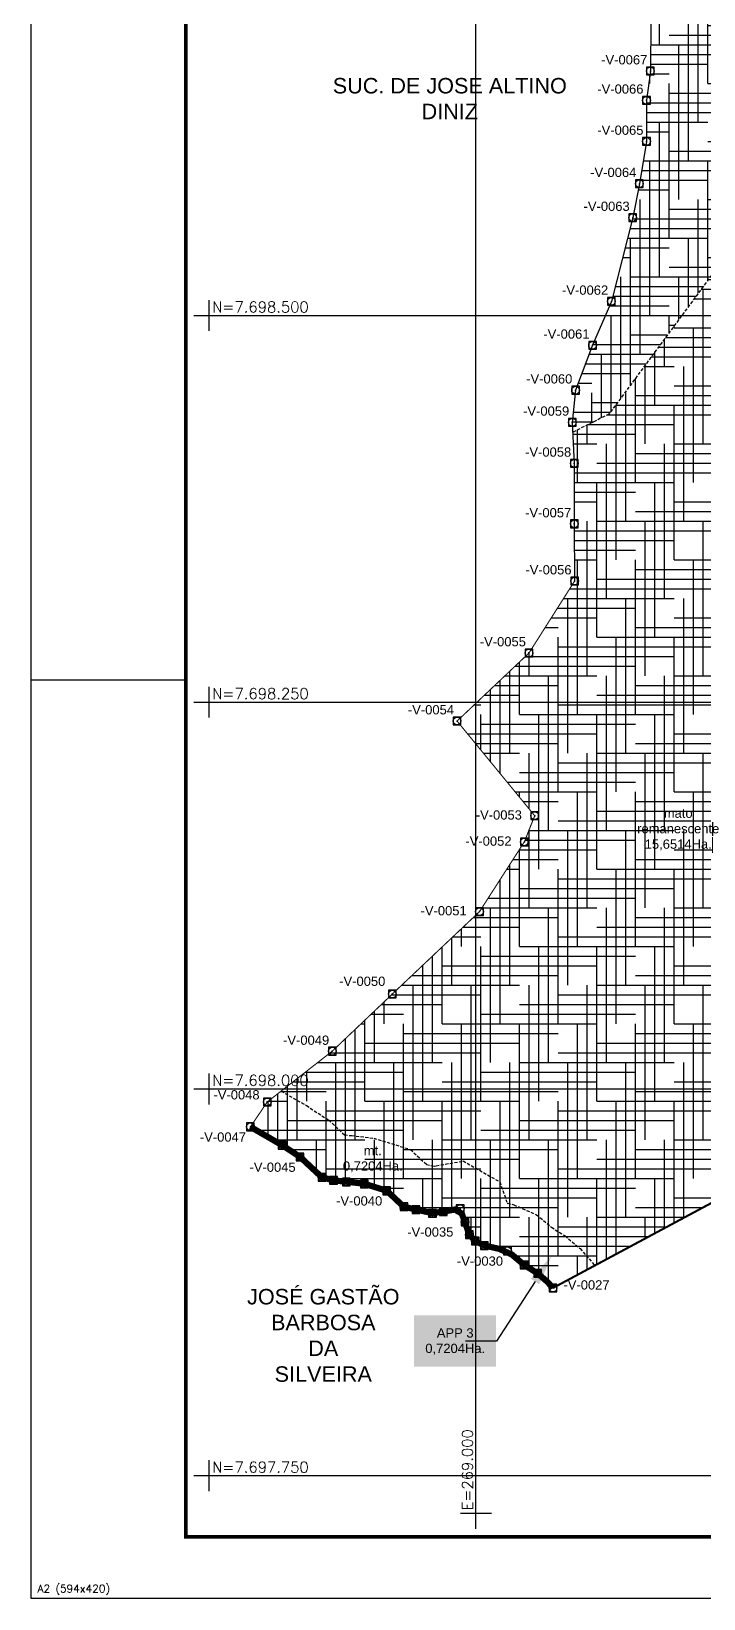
# Model space of a CAD drawing. Extents: x 268713 to 273051, y 7697670 to 7699350.
# Drawn here: x 268713 to 269147, y 7697670 to 7698684 of the extents above; entities that cross this region are included whole.
import ezdxf

# ---------------------------------------------------------------- set-up
doc = ezdxf.new("R2010")
doc.units = 0
doc.header["$LTSCALE"] = 40
doc.header["$MEASUREMENT"] = 0
doc.header["$PDMODE"] = 96
doc.header["$PDSIZE"] = 5
doc.linetypes.add('HIDDEN', pattern=[0.375, 0.25, -0.125])
for name, color, linetype in [('divi', 7, 'Continuous'), ('GRADE', 7, 'Continuous'), ('GRADE-EIXO', 9, 'Continuous'), ('PRENCHIMENTO', 254, 'Continuous'), ('PT_TIPO-V', 7, 'Continuous'), ('TRACKLOGS', 7, 'Continuous')]:
    doc.layers.add(name, color=color, linetype=linetype)
doc.layers.add('pena 02', color=1, linetype='Continuous', lineweight=25)
doc.layers.add('pena 04', color=5, linetype='Continuous', lineweight=50)
doc.styles.add('ARIAL', font='arial.ttf')
doc.styles.add('ROMANS', font='romans.shx')
doc.styles.get("Standard").update_dxf_attribs({"font": 'arial.ttf'})
doc.styles.add('style1', font='arial.ttf')
doc.linetypes.add('CERCA', pattern='A,12.7,-4,["X",Standard,S=2,R=0,X=-2,Y=-1],-4', length=20.7)
doc.linetypes.add('ZIGZAG', pattern='A,0.0001,-0.2,[131,ltypeshp.shx,S=0.2,R=0,X=-0.2,Y=0],-0.4,[131,ltypeshp.shx,S=0.2,R=180,X=0.2,Y=0],-0.2', length=0.8001)
pattern_1 = [(0, (28.0855, 1841.984), (25, 6.25), [100, -50]), (90, (28.0855, 1841.984), (-6.25, -25), [100, -50])]

# ---------------------------------------------------------------- blocks, each defined once
blk = doc.blocks.new('A2')
at = {"color": 9}
blk.add_line((0, 148.5), (25, 148.5), dxfattribs=at)
blk.add_lwpolyline([(0, 0), (0, 420), (594, 420), (594, 0)], close=True, dxfattribs=at)
at = {"color": 7, "const_width": 0.6}
blk.add_lwpolyline([(25, 10), (25, 410), (584, 410), (584, 10)], close=True, dxfattribs=at)
at = {"style": 'ROMANS'}
blk.add_text('A2 (594x420)', height=1.25, dxfattribs=at).set_placement((1, 1))
blk = doc.blocks.new('BL-GRADEI')
at = {"layer": 'GRADE', "color": 8}
for p, q in [((-2.5, 0), (2.5, 0)), ((0, -2.5), (0, 2.5))]:
    blk.add_line(p, q, dxfattribs=at)
at = {"layer": 'GRADE', "color": 8, "style": 'ROMANS'}
blk.add_attdef('E-N', (0.5, 0.5), '', height=1.75, dxfattribs=at)

msp = doc.modelspace()

# ---------------------------------------------------------------- hatches: boundary and pattern name
at = {"layer": 'PRENCHIMENTO', "linetype": 'Continuous', "ltscale": 50}
h = msp.add_hatch(dxfattribs=at)
h.set_pattern_fill('HOUND', color=1, scale=100)
h.paths.add_polyline_path([(269454.9, 7698853.3), (269480.4, 7698900.1), (269538, 7698932.3), (269579.7, 7698952.4), (269626.2, 7698956.1), (269677.8, 7698942.7), (269696.5, 7698949.4), (269653.8, 7699023.5), (269611.1, 7699018.1), (269579.5, 7699025.6), (269553.9, 7699023.4), (269520.5, 7699001.3), (269470.8, 7698971.1), (269411.1, 7698950.1), (269393.4, 7698939.7), (269361.8, 7698899.3), (269329.7, 7698875), (269311.3, 7698867.8), (269258.3, 7698845.1), (269222.9, 7698823.6), (269190.1, 7698803.5), (269145.4, 7698758.6), (269126.7, 7698733.7), (269116.6, 7698707.2), (269113, 7698690.6), (269112.8, 7698658), (269110.3, 7698639.1), (269110.3, 7698612.5), (269105.7, 7698585.2), (269101.4, 7698563.3), (269087.6, 7698509.1), (269075.4, 7698480.7), (269064.4, 7698451.7), (269062.3, 7698430.9), (269062.6, 7698424.5), (269086, 7698436.2), (269152.4, 7698526.1), (269160.4, 7698594.5), (269186.2, 7698690.8), (269222.1, 7698746.8), (269242.5, 7698778.4), (269350.5, 7698808.1), (269416.9, 7698830.6)])
h = msp.add_hatch(dxfattribs=at)
h.set_pattern_fill('HOUND', color=70, scale=100)
h.set_pattern_definition(pattern_1)
h.paths.add_polyline_path([(269318.8, 7698303.6), (269351.3, 7698292.1), (269383.1, 7698297.5), (269403, 7698307.4), (269389.9, 7698336), (269349.1, 7698337.3), (269322.5, 7698346.5), (269287.6, 7698374), (269265.6, 7698398.6), (269280.3, 7698455.6), (269298.8, 7698473.4), (269347.9, 7698458.2), (269342.4, 7698465.8), (269333.7, 7698481.1), (269313.2, 7698492.1), (269294.7, 7698532.3), (269267.1, 7698558), (269251.5, 7698579.3), (269152.4, 7698526.1), (269086, 7698436.2), (269062.6, 7698424.5), (269063.6, 7698404.4), (269063.6, 7698365.3), (269063.8, 7698328.3), (269034.3, 7698281.8), (268987.8, 7698237.8), (269038, 7698176.6), (269031.3, 7698159.7), (269002.3, 7698114.6), (268945.9, 7698061.3), (268907.1, 7698024.4), (268874.1, 7697998.6), (268890.4, 7697989.2), (268904.8, 7697979.8), (268915, 7697970.3), (268919.5, 7697969.8), (268933.9, 7697968.2), (268957.7, 7697960.8), (268968, 7697951.2), (268973, 7697950.1), (268974.3, 7697950.3), (268991.8, 7697953.4), (269015.4, 7697939.9), (269020.3, 7697926.1), (269024.5, 7697925.1), (269039.1, 7697918.7), (269048.8, 7697910.6), (269057.6, 7697905), (269067.3, 7697896.8), (269076.9, 7697885.9), (269254.7, 7697981.2), (269267.1, 7697988.6), (269263.3, 7698006.7), (269281.1, 7698019.3), (269270.6, 7698038.3), (269215.2, 7698003.4), (269233, 7698048.6), (269220.5, 7698062.8), (269221.2, 7698098.3), (269223.9, 7698161.2), (269290.6, 7698213.3), (269279.6, 7698285.6)])
h.paths.add_polyline_path([(269101.7, 7698149.1), (269157.8, 7698149.1), (269157.8, 7698181.4), (269101.7, 7698181.4)], flags=24)
h.paths.add_polyline_path([(269158.2, 7698524), (269180.1, 7698524), (269180.1, 7698530.1), (269158.2, 7698530.1)], flags=24)
h = msp.add_hatch(dxfattribs=at)
h.set_pattern_fill('HOUND', color=1, scale=100)
h.set_pattern_definition(pattern_1)
h.paths.add_polyline_path([(269015.4, 7697939.9), (268991.8, 7697953.4), (268974.3, 7697950.3), (268973, 7697950.1), (268968, 7697951.2), (268957.7, 7697960.8), (268933.9, 7697968.2), (268919.5, 7697969.8), (268915, 7697970.3), (268904.8, 7697979.8), (268890.4, 7697989.2), (268874.1, 7697998.6), (268865.1, 7697991.6), (268854.2, 7697975.5), (268874.7, 7697963.6), (268886.3, 7697956), (268900.5, 7697942.8), (268907.9, 7697940.9), (268916.2, 7697939.9), (268927.8, 7697938.6), (268942.3, 7697934.1), (268953.4, 7697923.8), (268961.3, 7697921.9), (268971.9, 7697919.6), (268979, 7697920.6), (268989.8, 7697922.5), (268992.9, 7697913.9), (268995.8, 7697905.8), (268999.6, 7697901.6), (269005.4, 7697898.7), (269020.4, 7697895.3), (269031.2, 7697886.2), (269039.9, 7697880.7), (269049.8, 7697871.3), (269076.9, 7697885.9), (269067.3, 7697896.8), (269057.6, 7697905), (269048.8, 7697910.6), (269039.1, 7697918.7), (269024.5, 7697925.1), (269020.3, 7697926.1)])
h.paths.add_polyline_path([(268912.6, 7697943.9), (268954.3, 7697943.9), (268954.3, 7697966.3), (268912.6, 7697966.3)], flags=24)
at = {"layer": 'PRENCHIMENTO', "linetype": 'HIDDEN', "ltscale": 50}
h = msp.add_hatch(color=8, dxfattribs=at)
h.dxf.hatch_style = 1
h.paths.add_polyline_path([(268960, 7697820.5), (269012.9, 7697820.5), (269012.9, 7697853.7), (268960, 7697853.7)])

# ---------------------------------------------------------------- linework, layer by layer
at = {"linetype": 'ZIGZAG', "ltscale": 0.3}
msp.add_lwpolyline([(269113, 7698690.6), (269112.8, 7698658), (269110.3, 7698639.1), (269110.3, 7698612.5), (269105.7, 7698585.2), (269101.4, 7698563.3), (269087.6, 7698509.1), (269075.4, 7698480.7), (269064.4, 7698451.7), (269062.3, 7698430.9), (269063.6, 7698404.4), (269063.6, 7698365.3), (269063.8, 7698328.3)], dxfattribs=at)
at = {"color": 5, "linetype": 'HIDDEN', "const_width": 1.36}
msp.add_lwpolyline([(269455.7, 7698100.7), (269254.7, 7697981.2), (269049.8, 7697871.3)], dxfattribs=at)
at = {"linetype": 'Continuous', "ltscale": 50}
msp.add_lwpolyline([(269038.2, 7697875.5), (269013.2, 7697836.9), (268993.2, 7697836.9)], dxfattribs=at)
msp.add_solid([(269035.4, 7697877.3), (269049.1, 7697892.3), (269041, 7697873.7)], dxfattribs=at)
at = {"layer": 'GRADE-EIXO', "linetype": 'Continuous', "ltscale": 50}
for p, q in [((269000, 7697725.5), (269000, 7699277.2)), ((268827.5, 7698500), (270362.9, 7698500)), ((268827.5, 7698250), (270362.9, 7698250)), ((268827.5, 7698000), (270362.9, 7698000)), ((268827.5, 7697750), (269692.3, 7697750))]:
    msp.add_line(p, q, dxfattribs=at)
at = {"layer": 'pena 02', "linetype": 'CERCA', "ltscale": 0.05, "const_width": 0.68}
for points in [[(269063.8, 7698328.3), (269034.3, 7698281.8), (268987.8, 7698237.8)], [(268987.8, 7698237.8), (269038, 7698176.6), (269031.3, 7698159.7), (269002.3, 7698114.6), (268945.9, 7698061.3), (268907.1, 7698024.4), (268865.1, 7697991.6), (268854.2, 7697975.5)]]:
    msp.add_lwpolyline(points, dxfattribs=at)
at = {"layer": 'pena 04', "color": 4, "linetype": 'Continuous', "ltscale": 0.25, "const_width": 4}
msp.add_lwpolyline([(268854.1, 7697975.5), (268874.7, 7697963.6), (268886.2, 7697956.1), (268895.2, 7697947.7), (268900.4, 7697942.9), (268907.8, 7697940.9), (268916.2, 7697940), (268927.8, 7697938.7), (268942.2, 7697934.2), (268947.1, 7697929.7), (268953.2, 7697923.9), (268961.2, 7697922), (268971.9, 7697919.7), (268978.9, 7697920.7), (268986.3, 7697922), (268990.9, 7697919.4), (268992.8, 7697913.9), (268995.7, 7697905.9), (268999.5, 7697901.7), (269005.3, 7697898.8), (269015, 7697896.6), (269023.1, 7697893), (269031.1, 7697886.3), (269039.8, 7697880.8), (269046.2, 7697875.3), (269049.7, 7697871.4)], dxfattribs=at)
at = {"layer": 'pena 04', "color": 4, "linetype": 'Continuous', "ltscale": 0.25}
msp.add_lwpolyline([(269049.7, 7697871.4, 2, 2, 0), (269049.8, 7697871.3, 2, 2, 0)], format="xyseb", dxfattribs=at)
at = {"layer": 'PT_TIPO-V', "color": 1}
for p in [(269112.8, 7698658), (269110.3, 7698639.1), (269110.3, 7698612.5), (269110.3, 7698612.5), (269105.7, 7698585.2), (269101.4, 7698563.3), (269087.6, 7698509.1), (269075.4, 7698480.7), (269064.4, 7698451.7), (269064.4, 7698451.7), (269062.3, 7698430.9), (269063.6, 7698404.4), (269063.6, 7698365.3), (269063.8, 7698328.3), (269034.3, 7698281.8), (269034.3, 7698281.8), (268987.8, 7698237.8), (269038, 7698176.6), (269031.3, 7698159.7), (269002.3, 7698114.6), (268945.9, 7698061.3), (268945.9, 7698061.3), (268907.1, 7698024.4), (268865.1, 7697991.6), (268854.2, 7697975.5), (268874.7, 7697963.6), (268886.3, 7697956), (268886.3, 7697956), (268900.5, 7697942.8), (268907.9, 7697940.9), (268916.2, 7697939.9), (268927.8, 7697938.6), (268942.3, 7697934.1), (268942.3, 7697934.1), (268953.4, 7697923.8), (268961.3, 7697921.9), (268971.9, 7697919.6), (268979, 7697920.6), (268989.8, 7697922.5), (268989.8, 7697922.5), (268992.9, 7697913.9), (268995.8, 7697905.8), (268999.6, 7697901.6), (269005.4, 7697898.7), (269020.4, 7697895.3), (269020.4, 7697895.3), (269031.2, 7697886.2), (269039.9, 7697880.7), (269049.8, 7697871.3)]:
    msp.add_point(p, dxfattribs=at)
at = {"layer": 'PT_TIPO-V'}
for p in [(269112.8, 7698658), (269110.3, 7698639.1), (269105.7, 7698585.2), (269101.4, 7698563.3), (269087.6, 7698509.1), (269075.4, 7698480.7), (269062.3, 7698430.9), (269063.6, 7698404.4), (269063.6, 7698365.3), (269063.8, 7698328.3), (268987.8, 7698237.8), (269038, 7698176.6), (269031.3, 7698159.7), (269002.3, 7698114.6), (268907.1, 7698024.4), (268865.1, 7697991.6), (268854.2, 7697975.5), (268874.7, 7697963.6), (268900.5, 7697942.8), (268907.9, 7697940.9), (268916.2, 7697939.9), (268927.8, 7697938.6), (268953.4, 7697923.8), (268961.3, 7697921.9), (268971.9, 7697919.6), (268979, 7697920.6), (268992.9, 7697913.9), (268995.8, 7697905.8), (268999.6, 7697901.6), (269005.4, 7697898.7), (269031.2, 7697886.2), (269039.9, 7697880.7), (269049.8, 7697871.3)]:
    msp.add_point(p, dxfattribs=at)
at = {"layer": 'TRACKLOGS', "color": 4, "linetype": 'HIDDEN', "ltscale": 0.2}
for points in [[(269290.6, 7698213.3), (269279.6, 7698285.6), (269318.8, 7698303.6), (269351.3, 7698292.1), (269383.1, 7698297.5), (269403, 7698307.4), (269389.9, 7698336), (269349.1, 7698337.3), (269322.5, 7698346.5), (269287.6, 7698374), (269265.6, 7698398.6), (269280.3, 7698455.6), (269298.8, 7698473.4), (269347.9, 7698458.2), (269342.4, 7698465.8), (269333.7, 7698481.1), (269313.2, 7698492.1), (269294.7, 7698532.3), (269267.1, 7698558), (269251.5, 7698579.3), (269152.4, 7698526.1), (269086, 7698436.2), (269062.6, 7698424.5)], [(268874.1, 7697998.6), (268890.4, 7697989.2), (268904.8, 7697979.8), (268915, 7697970.3), (268919.5, 7697969.8), (268933.9, 7697968.2), (268957.7, 7697960.8), (268967.6, 7697951.5), (268968, 7697951.2), (268973, 7697950.1), (268974.3, 7697950.3), (268991.8, 7697953.4), (269015.4, 7697939.9), (269020.3, 7697926.1), (269024.5, 7697925.1), (269039.1, 7697918.7), (269048.8, 7697910.6), (269057.6, 7697905), (269067.3, 7697896.8), (269076.9, 7697885.9)], [(268874.1, 7697998.6), (268890.4, 7697989.2), (268904.8, 7697979.8), (268915, 7697970.3), (268919.5, 7697969.8), (268933.9, 7697968.2), (268957.7, 7697960.8), (268968, 7697951.2), (268973, 7697950.1), (268974.3, 7697950.3), (268991.8, 7697953.4), (269015.4, 7697939.9), (269020.3, 7697926.1), (269024.5, 7697925.1), (269039.1, 7697918.7), (269048.8, 7697910.6), (269057.6, 7697905), (269067.3, 7697896.8), (269076.9, 7697885.9)]]:
    msp.add_lwpolyline(points, dxfattribs=at)

# ---------------------------------------------------------------- block references
at = {"ltscale": 50, "xscale": 4, "yscale": 4, "zscale": 4}
msp.add_blockref('A2', (268712.5, 7697670.5), dxfattribs=at)
at = {"layer": 'GRADE-EIXO', "linetype": 'Continuous', "ltscale": 50, "xscale": 4, "yscale": 4, "zscale": 4}
for p, values in [((268827.5, 7698500), {'E-N': 'N=7.698.500'}), ((268827.5, 7698250), {'E-N': 'N=7.698.250'}), ((268827.5, 7698000), {'E-N': 'N=7.698.000'}), ((268827.5, 7697750), {'E-N': 'N=7.697.750'})]:
    msp.add_blockref('BL-GRADEI', p, dxfattribs=at).add_auto_attribs(values)
at = {"layer": 'GRADE-EIXO', "linetype": 'Continuous', "ltscale": 50, "xscale": 4, "yscale": 4, "zscale": 4, "rotation": 90}
msp.add_blockref('BL-GRADEI', (269000, 7697725.5), dxfattribs=at).add_auto_attribs({'E-N': 'E=269.000'})

# ---------------------------------------------------------------- texts
at = {"color": 1, "linetype": 'Continuous', "ltscale": 0.25, "insert": (269130.8, 7698167.7), "char_height": 6, "attachment_point": 5, "style": 'style1'}
msp.add_mtext('mato\\Premanescente\\P15,6514Ha.', dxfattribs=at)
at = {"color": 3, "linetype": 'Continuous', "ltscale": 0.25, "insert": (268986.6, 7697841.7), "char_height": 6, "attachment_point": 5, "style": 'style1'}
msp.add_mtext('\\PAPP 3\\P{\\C256;0,7204Ha.}', dxfattribs=at)
at = {"layer": 'divi', "color": 3, "linetype": 'Continuous', "ltscale": 0.25, "insert": (268933.3, 7697954.6), "char_height": 6, "attachment_point": 5, "style": 'style1'}
msp.add_mtext('mt.\\P0,7204Ha.', dxfattribs=at)
at = {"layer": 'pena 02', "color": 5, "linetype": 'Continuous', "ltscale": 0.25, "char_height": 10, "attachment_point": 5}
for s, insert in [('SUC. DE JOSE ALTINO\\PDINIZ', (268983.1, 7698640.2)), ('JOSÉ GASTÃO\\PBARBOSA\\PDA \\PSILVEIRA', (268901.3, 7697840.6))]:
    msp.add_mtext(s, dxfattribs=dict(at, insert=insert))
at = {"layer": 'PT_TIPO-V', "color": 7, "linetype": 'Continuous', "ltscale": 50, "style": 'ARIAL'}
for s, p in [('-V-0067', (269081, 7698662.3)), ('-V-0066', (269078.5, 7698643.4)), ('-V-0064', (269073.9, 7698589.5)), ('-V-0063', (269069.6, 7698567.6)), ('-V-0062', (269055.7, 7698513.4)), ('-V-0061', (269043.6, 7698485)), ('-V-0059', (269030.5, 7698435.2)), ('-V-0058', (269031.8, 7698408.7)), ('-V-0057', (269031.8, 7698369.5)), ('-V-0056', (269032, 7698332.6)), ('-V-0054', (268956, 7698242.1)), ('-V-0053', (268999.9, 7698174.1)), ('-V-0052', (268993.2, 7698157.2)), ('-V-0051', (268964.2, 7698112.2)), ('-V-0049', (268875.3, 7698028.5)), ('-V-0048', (268830.3, 7697993.2)), ('-V-0047', (268821.5, 7697965.9))]:
    msp.add_text(s, height=6, dxfattribs=at).set_placement(p)
at = {"layer": 'PT_TIPO-V', "color": 1, "linetype": 'Continuous', "ltscale": 50, "style": 'ARIAL'}
for s, p in [('-V-0065', (269078.5, 7698616.8)), ('-V-0060', (269032.5, 7698456)), ('-V-0055', (269002.5, 7698286.1)), ('-V-0050', (268911.6, 7698066.6)), ('-V-0045', (268853.6, 7697946.4)), ('-V-0040', (268909.6, 7697924.6)), ('-V-0035', (268955.6, 7697904.5)), ('-V-0030', (268987.7, 7697885.7))]:
    msp.add_text(s, height=6, dxfattribs=at).set_placement(p)
at = {"layer": 'PT_TIPO-V', "style": 'ARIAL'}
msp.add_text('-V-0027', height=6, dxfattribs=at).set_placement((269056.6, 7697870.3))

doc.saveas('drawing.dxf')
